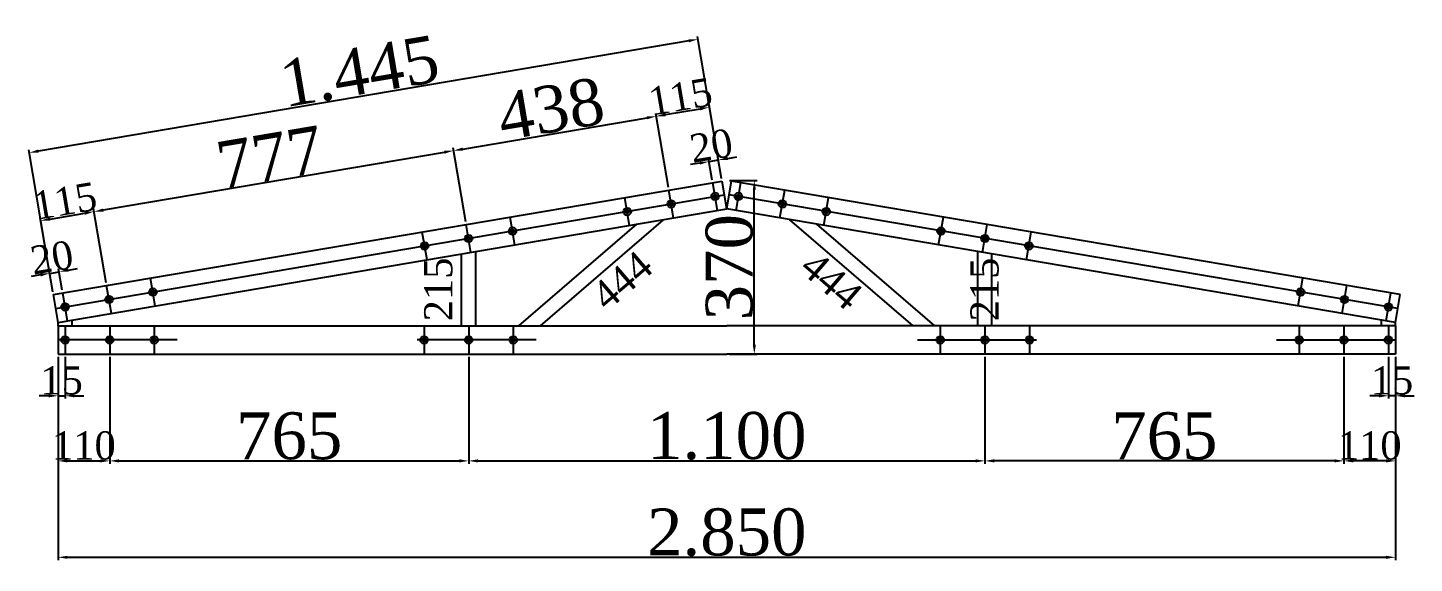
# Model space of a CAD drawing. Header units: millimetres. Extents: x 206945 to 219731, y -209822 to -201066.
# Drawn here: x 213934 to 216888, y -207037 to -205896 of the extents above; entities that cross this region are included whole.
import ezdxf

# ---------------------------------------------------------------- set-up
doc = ezdxf.new("R2010")
doc.units = ezdxf.units.MM
doc.header["$MEASUREMENT"] = 0
doc.layers.add('Block1', color=255, linetype='Continuous')
doc.layers.add('ÖLÇÜLENDİRME', color=121, linetype='Continuous')
doc.styles.add('133', font='times.ttf')
doc.dimstyles.new('MAKAS', dxfattribs={"dimscale": 20, "dimtxt": 1.3, "dimasz": 1, "dimexe": 0.3, "dimexo": 0.3, "dimgap": 0.1, "dimtad": 1, "dimrnd": 1, "dimzin": 12, "dimdsep": 46, "dimlunit": 6, "dimtxsty": '133', "dimcen": 0.8, "dimdle": 0.0005, "dimclrd": 4, "dimclre": 6, "dimclrt": 2, "dimazin": 3, "dimtfac": 1, "dimtmove": 0, "dimatfit": 2, "dimldrblk": 'DOTSMALL', "dimfxl": 0, "dimtolj": 1, "dimtzin": 0, "dimarcsym": 0})
doc.dimstyles.new('makas 1', dxfattribs={"dimscale": 20, "dimtxt": 3, "dimasz": 1.2, "dimexe": 0.3, "dimexo": 0.3, "dimgap": 0.1, "dimtad": 1, "dimrnd": 1, "dimzin": 12, "dimdsep": 46, "dimlunit": 6, "dimtxsty": '133', "dimblk": 'NONE', "dimcen": 0.8, "dimdle": 0.0005, "dimse1": 1, "dimse2": 1, "dimsd1": 1, "dimsd2": 1, "dimclrd": 105, "dimclre": 42, "dimclrt": 2, "dimazin": 3, "dimtfac": 1, "dimtmove": 0, "dimatfit": 2, "dimldrblk": 'NONE', "dimfxl": 0, "dimtolj": 1, "dimtzin": 0, "dimarcsym": 0})

# ---------------------------------------------------------------- blocks, each defined once
blk = doc.blocks.new('*D7403')
at = {"layer": 'Defpoints', "color": 0}
for p in [(213998.2, -206591.1), (214013.2, -206591.1), (214013.2, -206680.1)]:
    blk.add_point(p, dxfattribs=at)
at = {"layer": 'ÖLÇÜLENDİRME', "color": 6, "lineweight": -2, "ltscale": 0.5}
for p, q in [((213998.2, -206597.1), (213998.2, -206686.1)), ((214013.2, -206597.1), (214013.2, -206686.1))]:
    blk.add_line(p, q, dxfattribs=at)
at = {"layer": 'ÖLÇÜLENDİRME', "color": 4, "lineweight": -2, "ltscale": 0.5}
for p, q in [((213978.2, -206680.1), (213958.2, -206680.1)), ((213998.2, -206680.1), (214013.2, -206680.1)), ((214033.2, -206680.1), (214053.2, -206680.1))]:
    blk.add_line(p, q, dxfattribs=at)
at = {"layer": 'ÖLÇÜLENDİRME', "color": 4}
for points in [[(213978.2, -206683.5), (213978.2, -206676.8), (213998.2, -206680.1)], [(214033.2, -206676.8), (214033.2, -206683.5), (214013.2, -206680.1)]]:
    blk.add_solid(points, dxfattribs=at)
at = {"layer": 'ÖLÇÜLENDİRME', "color": 2, "insert": (214005.7, -206647.7), "char_height": 60, "attachment_point": 5, "style": '133'}
blk.add_mtext('\\A1;15', dxfattribs=at)
blk = doc.blocks.new('_DotSmall')
at = {"color": 0, "linetype": 'ByBlock', "const_width": 0.5}
blk.add_lwpolyline([(-0.0625, 0, 1), (0.0625, 0, 1)], format="xyb", close=True, dxfattribs=at)
blk = doc.blocks.new('*D7404')
at = {"layer": 'Defpoints', "color": 0}
for p in [(213998.2, -206591.1), (214108.2, -206591.1), (214108.2, -206818.8)]:
    blk.add_point(p, dxfattribs=at)
at = {"layer": 'ÖLÇÜLENDİRME', "color": 6, "lineweight": -2, "ltscale": 0.5}
for p, q in [((213998.2, -206597.1), (213998.2, -206824.8)), ((214108.2, -206597.1), (214108.2, -206824.8))]:
    blk.add_line(p, q, dxfattribs=at)
at = {"layer": 'ÖLÇÜLENDİRME', "color": 4, "lineweight": -2, "ltscale": 0.5}
blk.add_line((214018.2, -206818.8), (214088.2, -206818.8), dxfattribs=at)
at = {"layer": 'ÖLÇÜLENDİRME', "color": 4}
for points in [[(214018.2, -206815.4), (214018.2, -206822.1), (213998.2, -206818.8)], [(214088.2, -206822.1), (214088.2, -206815.4), (214108.2, -206818.8)]]:
    blk.add_solid(points, dxfattribs=at)
at = {"layer": 'ÖLÇÜLENDİRME', "color": 2, "insert": (214053.2, -206786.3), "char_height": 60, "attachment_point": 5, "style": '133'}
blk.add_mtext('\\A1;110', dxfattribs=at)
blk = doc.blocks.new('*D7405')
at = {"layer": 'Defpoints', "color": 0}
for p in [(214000.3, -206415.8), (213988.1, -206464.5), (214008.1, -206461.2)]:
    blk.add_point(p, dxfattribs=at)
at = {"layer": 'ÖLÇÜLENDİRME', "color": 4, "lineweight": -2, "ltscale": 0.5}
for p, q in [((214020.1, -206412.5), (214039.8, -206409.1)), ((213960.7, -206422.6), (213941, -206425.9)), ((213980.4, -206419.2), (214000.3, -206415.8))]:
    blk.add_line(p, q, dxfattribs=at)
at = {"layer": 'ÖLÇÜLENDİRME', "color": 6, "lineweight": -2, "ltscale": 0.5}
for p, q in [((213987.1, -206458.6), (213979.4, -206413.3)), ((214007, -206455.2), (213999.3, -206409.9))]:
    blk.add_line(p, q, dxfattribs=at)
at = {"layer": 'ÖLÇÜLENDİRME', "color": 4}
for points in [[(214019.5, -206409.2), (214020.6, -206415.7), (214000.3, -206415.8)], [(213961.2, -206425.8), (213960.1, -206419.3), (213980.4, -206419.2)]]:
    blk.add_solid(points, dxfattribs=at)
at = {"layer": 'ÖLÇÜLENDİRME', "color": 2, "insert": (213984.9, -206385.5), "char_height": 60, "attachment_point": 5, "rotation": 9.6505, "style": '133'}
blk.add_mtext('\\A1;20', dxfattribs=at)
blk = doc.blocks.new('*D7406')
at = {"layer": 'Defpoints', "color": 0}
for p in [(214075, -206287.6), (213988.1, -206464.5), (214101.7, -206445.3)]:
    blk.add_point(p, dxfattribs=at)
at = {"layer": 'ÖLÇÜLENDİRME', "color": 4, "lineweight": -2, "ltscale": 0.5}
blk.add_line((213981.1, -206303.5), (214055.3, -206290.9), dxfattribs=at)
at = {"layer": 'ÖLÇÜLENDİRME', "color": 6, "lineweight": -2, "ltscale": 0.5}
for p, q in [((214100.7, -206439.4), (214074, -206281.6)), ((213987.1, -206458.6), (213960.3, -206300.9))]:
    blk.add_line(p, q, dxfattribs=at)
at = {"layer": 'ÖLÇÜLENDİRME', "color": 4}
for points in [[(214055.8, -206294.2), (214054.7, -206287.6), (214075, -206287.6)], [(213980.5, -206300.2), (213981.6, -206306.8), (213961.3, -206306.8)]]:
    blk.add_solid(points, dxfattribs=at)
at = {"layer": 'ÖLÇÜLENDİRME', "color": 2, "insert": (214012.7, -206265.2), "char_height": 60, "attachment_point": 5, "rotation": 9.6264, "style": '133'}
blk.add_mtext('\\A1;115', dxfattribs=at)
blk = doc.blocks.new('*D7407')
at = {"layer": 'Defpoints', "color": 0}
for p in [(214841.2, -206157.6), (214868, -206315.3), (214101.7, -206445.3)]:
    blk.add_point(p, dxfattribs=at)
at = {"layer": 'ÖLÇÜLENDİRME', "color": 4, "lineweight": -2, "ltscale": 0.5}
blk.add_line((214094.7, -206284.2), (214821.5, -206160.9), dxfattribs=at)
at = {"layer": 'ÖLÇÜLENDİRME', "color": 6, "lineweight": -2, "ltscale": 0.5}
for p, q in [((214867, -206309.4), (214840.2, -206151.7)), ((214100.7, -206439.4), (214074, -206281.6))]:
    blk.add_line(p, q, dxfattribs=at)
at = {"layer": 'ÖLÇÜLENDİRME', "color": 4}
for points in [[(214822, -206164.2), (214820.9, -206157.7), (214841.2, -206157.6)], [(214094.1, -206280.9), (214095.2, -206287.5), (214075, -206287.6)]]:
    blk.add_solid(points, dxfattribs=at)
at = {"layer": 'ÖLÇÜLENDİRME', "color": 2, "insert": (214449.4, -206171.4), "char_height": 100, "attachment_point": 5, "rotation": 9.6264, "style": '133'}
blk.add_mtext('\\A1;777', dxfattribs=at)
blk = doc.blocks.new('*D7408')
at = {"layer": 'Defpoints', "color": 0}
for p in [(215273, -206084.4), (215299.7, -206242.1), (214868, -206315.3)]:
    blk.add_point(p, dxfattribs=at)
at = {"layer": 'ÖLÇÜLENDİRME', "color": 6, "lineweight": -2, "ltscale": 0.5}
for p, q in [((215298.7, -206236.2), (215272, -206078.5)), ((214867, -206309.4), (214840.2, -206151.7))]:
    blk.add_line(p, q, dxfattribs=at)
at = {"layer": 'ÖLÇÜLENDİRME', "color": 4, "lineweight": -2, "ltscale": 0.5}
blk.add_line((214860.9, -206154.3), (215253.2, -206087.7), dxfattribs=at)
at = {"layer": 'ÖLÇÜLENDİRME', "color": 4}
for points in [[(215253.8, -206091), (215252.7, -206084.4), (215273, -206084.4)], [(214860.4, -206151), (214861.5, -206157.5), (214841.2, -206157.6)]]:
    blk.add_solid(points, dxfattribs=at)
at = {"layer": 'ÖLÇÜLENDİRME', "color": 2, "insert": (215048.3, -206069), "char_height": 100, "attachment_point": 5, "rotation": 9.6264, "style": '133'}
blk.add_mtext('\\A1;438', dxfattribs=at)
blk = doc.blocks.new('*D7409')
at = {"layer": 'Defpoints', "color": 0}
for p in [(215386.3, -206065.1), (215413.1, -206222.9), (215299.7, -206242.1)]:
    blk.add_point(p, dxfattribs=at)
at = {"layer": 'ÖLÇÜLENDİRME', "color": 6, "lineweight": -2, "ltscale": 0.5}
for p, q in [((215298.7, -206236.2), (215272, -206078.5)), ((215412.1, -206216.9), (215385.3, -206059.2))]:
    blk.add_line(p, q, dxfattribs=at)
at = {"layer": 'ÖLÇÜLENDİRME', "color": 4, "lineweight": -2, "ltscale": 0.5}
blk.add_line((215292.7, -206081), (215366.6, -206068.5), dxfattribs=at)
at = {"layer": 'ÖLÇÜLENDİRME', "color": 4}
for points in [[(215292.1, -206077.7), (215293.2, -206084.3), (215273, -206084.4)], [(215367.2, -206071.8), (215366.1, -206065.2), (215386.3, -206065.1)]]:
    blk.add_solid(points, dxfattribs=at)
at = {"layer": 'ÖLÇÜLENDİRME', "color": 2, "insert": (215324.2, -206042.8), "char_height": 60, "attachment_point": 5, "rotation": 9.6264, "style": '133'}
blk.add_mtext('\\A1;115', dxfattribs=at)
blk = doc.blocks.new('*D7410')
at = {"layer": 'Defpoints', "color": 0}
for p in [(215405.4, -206177.5), (215393.1, -206226.2), (215413.1, -206222.8)]:
    blk.add_point(p, dxfattribs=at)
at = {"layer": 'ÖLÇÜLENDİRME', "color": 6, "lineweight": -2, "ltscale": 0.5}
for p, q in [((215412.1, -206216.9), (215404.4, -206171.6)), ((215392.1, -206220.3), (215384.4, -206175))]:
    blk.add_line(p, q, dxfattribs=at)
at = {"layer": 'ÖLÇÜLENDİRME', "color": 4, "lineweight": -2, "ltscale": 0.5}
for p, q in [((215425.1, -206174.2), (215444.8, -206170.8)), ((215365.7, -206184.3), (215346, -206187.6)), ((215385.4, -206180.9), (215405.4, -206177.5))]:
    blk.add_line(p, q, dxfattribs=at)
at = {"layer": 'ÖLÇÜLENDİRME', "color": 4}
for points in [[(215424.5, -206170.9), (215425.7, -206177.4), (215405.4, -206177.5)], [(215366.3, -206187.5), (215365.2, -206181), (215385.4, -206180.9)]]:
    blk.add_solid(points, dxfattribs=at)
at = {"layer": 'ÖLÇÜLENDİRME', "color": 2, "insert": (215390, -206147.2), "char_height": 60, "attachment_point": 5, "rotation": 9.6505, "style": '133'}
blk.add_mtext('\\A1;20', dxfattribs=at)
blk = doc.blocks.new('*D7411')
at = {"layer": 'Defpoints', "color": 0}
for p in [(214873.2, -206591.1), (214108.2, -206650.2), (214873.2, -206818.8)]:
    blk.add_point(p, dxfattribs=at)
at = {"layer": 'ÖLÇÜLENDİRME', "color": 6, "lineweight": -2, "ltscale": 0.5}
for p, q in [((214873.2, -206597.1), (214873.2, -206824.8)), ((214108.2, -206656.2), (214108.2, -206824.8))]:
    blk.add_line(p, q, dxfattribs=at)
at = {"layer": 'ÖLÇÜLENDİRME', "color": 4, "lineweight": -2, "ltscale": 0.5}
blk.add_line((214128.2, -206818.8), (214853.2, -206818.8), dxfattribs=at)
at = {"layer": 'ÖLÇÜLENDİRME', "color": 4}
for points in [[(214128.2, -206815.4), (214128.2, -206822.1), (214108.2, -206818.8)], [(214853.2, -206822.1), (214853.2, -206815.4), (214873.2, -206818.8)]]:
    blk.add_solid(points, dxfattribs=at)
at = {"layer": 'ÖLÇÜLENDİRME', "color": 2, "insert": (214490.7, -206765.9), "char_height": 100, "attachment_point": 5, "style": '133'}
blk.add_mtext('\\A1;765', dxfattribs=at)
blk = doc.blocks.new('*D7412')
at = {"layer": 'Defpoints', "color": 0}
for p in [(214873.2, -206591.1), (215973.2, -206711), (215973.2, -206818.8)]:
    blk.add_point(p, dxfattribs=at)
at = {"layer": 'ÖLÇÜLENDİRME', "color": 6, "lineweight": -2, "ltscale": 0.5}
for p, q in [((214873.2, -206597.1), (214873.2, -206824.8)), ((215973.2, -206717), (215973.2, -206824.8))]:
    blk.add_line(p, q, dxfattribs=at)
at = {"layer": 'ÖLÇÜLENDİRME', "color": 4, "lineweight": -2, "ltscale": 0.5}
blk.add_line((214893.2, -206818.8), (215953.2, -206818.8), dxfattribs=at)
at = {"layer": 'ÖLÇÜLENDİRME', "color": 4}
for points in [[(214893.2, -206815.4), (214893.2, -206822.1), (214873.2, -206818.8)], [(215953.2, -206822.1), (215953.2, -206815.4), (215973.2, -206818.8)]]:
    blk.add_solid(points, dxfattribs=at)
at = {"layer": 'ÖLÇÜLENDİRME', "color": 2, "insert": (215423.2, -206765.9), "char_height": 100, "attachment_point": 5, "style": '133'}
blk.add_mtext('\\A1;1.100', dxfattribs=at)
blk = doc.blocks.new('*D7413')
at = {"layer": 'Defpoints', "color": 0}
for p in [(213936.8, -206162), (215413.1, -206222.9), (213988.1, -206464.5)]:
    blk.add_point(p, dxfattribs=at)
at = {"layer": 'ÖLÇÜLENDİRME', "color": 4, "lineweight": -2, "ltscale": 0.5}
blk.add_line((215342.1, -205923.7), (213956.5, -206158.7), dxfattribs=at)
at = {"layer": 'ÖLÇÜLENDİRME', "color": 6, "lineweight": -2, "ltscale": 0.5}
for p, q in [((215412.1, -206216.9), (215360.8, -205914.4)), ((213987.1, -206458.6), (213935.8, -206156.1))]:
    blk.add_line(p, q, dxfattribs=at)
at = {"layer": 'ÖLÇÜLENDİRME', "color": 4}
for points in [[(215342.6, -205927), (215341.5, -205920.4), (215361.8, -205920.3)], [(213955.9, -206155.4), (213957.1, -206162), (213936.8, -206162)]]:
    blk.add_solid(points, dxfattribs=at)
at = {"layer": 'ÖLÇÜLENDİRME', "color": 2, "insert": (214640.4, -205989), "char_height": 100, "attachment_point": 5, "rotation": 9.6264, "style": '133'}
blk.add_mtext('\\A1;1.445', dxfattribs=at)
blk = doc.blocks.new('*D7414')
at = {"layer": 'Defpoints', "color": 0}
for p in [(214841.2, -206345.9), (214873.2, -206345.9), (214873.2, -206561.1)]:
    blk.add_point(p, dxfattribs=at)
at = {"layer": 'Block1', "color": 2, "insert": (214808.7, -206453.5), "char_height": 60, "attachment_point": 5, "rotation": 89.9999, "style": '133'}
blk.add_mtext('\\A1;215', dxfattribs=at)
blk = doc.blocks.new('_None')
blk = doc.blocks.new('*D7415')
at = {"layer": 'Defpoints', "color": 0}
for p in [(215304.7, -206271.1), (214968.2, -206561.1), (215025, -206627.1)]:
    blk.add_point(p, dxfattribs=at)
at = {"layer": 'Block1', "color": 2, "insert": (215199.8, -206434.2), "char_height": 60, "attachment_point": 5, "rotation": 40.755, "style": '133'}
blk.add_mtext('\\A1;444', dxfattribs=at)
blk = doc.blocks.new('*D7416')
at = {"layer": 'Defpoints', "color": 0}
for p in [(216833.2, -206591.1), (216848.2, -206591.1), (216833.2, -206680.1)]:
    blk.add_point(p, dxfattribs=at)
at = {"layer": 'ÖLÇÜLENDİRME', "color": 6, "lineweight": -2, "ltscale": 0.5}
for p, q in [((216833.2, -206597.1), (216833.2, -206686.1)), ((216848.2, -206597.1), (216848.2, -206686.1))]:
    blk.add_line(p, q, dxfattribs=at)
at = {"layer": 'ÖLÇÜLENDİRME', "color": 4, "lineweight": -2, "ltscale": 0.5}
for p, q in [((216813.2, -206680.1), (216793.2, -206680.1)), ((216848.2, -206680.1), (216833.2, -206680.1)), ((216868.2, -206680.1), (216888.2, -206680.1))]:
    blk.add_line(p, q, dxfattribs=at)
at = {"layer": 'ÖLÇÜLENDİRME', "color": 4}
for points in [[(216813.2, -206683.5), (216813.2, -206676.8), (216833.2, -206680.1)], [(216868.2, -206676.8), (216868.2, -206683.5), (216848.2, -206680.1)]]:
    blk.add_solid(points, dxfattribs=at)
at = {"layer": 'ÖLÇÜLENDİRME', "color": 2, "insert": (216840.7, -206647.7), "char_height": 60, "attachment_point": 5, "style": '133'}
blk.add_mtext('\\A1;15', dxfattribs=at)
blk = doc.blocks.new('*D7417')
at = {"layer": 'Defpoints', "color": 0}
for p in [(216738.2, -206591.1), (216848.2, -206591.1), (216738.2, -206818.8)]:
    blk.add_point(p, dxfattribs=at)
at = {"layer": 'ÖLÇÜLENDİRME', "color": 6, "lineweight": -2, "ltscale": 0.5}
for p, q in [((216738.2, -206597.1), (216738.2, -206824.8)), ((216848.2, -206597.1), (216848.2, -206824.8))]:
    blk.add_line(p, q, dxfattribs=at)
at = {"layer": 'ÖLÇÜLENDİRME', "color": 4, "lineweight": -2, "ltscale": 0.5}
blk.add_line((216828.2, -206818.8), (216758.2, -206818.8), dxfattribs=at)
at = {"layer": 'ÖLÇÜLENDİRME', "color": 4}
for points in [[(216758.2, -206815.4), (216758.2, -206822.1), (216738.2, -206818.8)], [(216828.2, -206822.1), (216828.2, -206815.4), (216848.2, -206818.8)]]:
    blk.add_solid(points, dxfattribs=at)
at = {"layer": 'ÖLÇÜLENDİRME', "color": 2, "insert": (216793.2, -206786.3), "char_height": 60, "attachment_point": 5, "style": '133'}
blk.add_mtext('\\A1;110', dxfattribs=at)
blk = doc.blocks.new('*D7418')
at = {"layer": 'Defpoints', "color": 0}
for p in [(215973.2, -206591.1), (216738.2, -206650.2), (215973.2, -206818.8)]:
    blk.add_point(p, dxfattribs=at)
at = {"layer": 'ÖLÇÜLENDİRME', "color": 6, "lineweight": -2, "ltscale": 0.5}
for p, q in [((215973.2, -206597.1), (215973.2, -206824.8)), ((216738.2, -206656.2), (216738.2, -206824.8))]:
    blk.add_line(p, q, dxfattribs=at)
at = {"layer": 'ÖLÇÜLENDİRME', "color": 4, "lineweight": -2, "ltscale": 0.5}
blk.add_line((216718.2, -206818.8), (215993.2, -206818.8), dxfattribs=at)
at = {"layer": 'ÖLÇÜLENDİRME', "color": 4}
for points in [[(215993.2, -206815.4), (215993.2, -206822.1), (215973.2, -206818.8)], [(216718.2, -206822.1), (216718.2, -206815.4), (216738.2, -206818.8)]]:
    blk.add_solid(points, dxfattribs=at)
at = {"layer": 'ÖLÇÜLENDİRME', "color": 2, "insert": (216355.7, -206765.9), "char_height": 100, "attachment_point": 5, "style": '133'}
blk.add_mtext('\\A1;765', dxfattribs=at)
blk = doc.blocks.new('*D7419')
at = {"layer": 'Defpoints', "color": 0}
for p in [(215973.2, -206345.9), (216005.1, -206345.9), (215973.2, -206561.1)]:
    blk.add_point(p, dxfattribs=at)
at = {"layer": 'Block1', "color": 2, "insert": (215972.7, -206453.5), "char_height": 60, "attachment_point": 5, "rotation": 90.0001, "style": '133'}
blk.add_mtext('\\A1;215', dxfattribs=at)
blk = doc.blocks.new('*D7420')
at = {"layer": 'Defpoints', "color": 0}
for p in [(215541.7, -206271.1), (215878.2, -206561.1), (215821.3, -206627.1)]:
    blk.add_point(p, dxfattribs=at)
at = {"layer": 'Block1', "color": 2, "insert": (215646.5, -206434.2), "char_height": 60, "attachment_point": 5, "rotation": 319.245, "style": '133'}
blk.add_mtext('\\A1;444', dxfattribs=at)
blk = doc.blocks.new('*D7421')
at = {"layer": 'Defpoints', "color": 0}
for p in [(213998.2, -206711), (216848.2, -206711), (216848.2, -207024.2)]:
    blk.add_point(p, dxfattribs=at)
at = {"layer": 'ÖLÇÜLENDİRME', "color": 6, "lineweight": -2, "ltscale": 0.5}
for p, q in [((213998.2, -206717), (213998.2, -207030.2)), ((216848.2, -206717), (216848.2, -207030.2))]:
    blk.add_line(p, q, dxfattribs=at)
at = {"layer": 'ÖLÇÜLENDİRME', "color": 4, "lineweight": -2, "ltscale": 0.5}
blk.add_line((214018.2, -207024.2), (216828.2, -207024.2), dxfattribs=at)
at = {"layer": 'ÖLÇÜLENDİRME', "color": 4}
for points in [[(214018.2, -207020.9), (214018.2, -207027.6), (213998.2, -207024.2)], [(216828.2, -207027.6), (216828.2, -207020.9), (216848.2, -207024.2)]]:
    blk.add_solid(points, dxfattribs=at)
at = {"layer": 'ÖLÇÜLENDİRME', "color": 2, "insert": (215423.2, -206971.3), "char_height": 100, "attachment_point": 5, "style": '133'}
blk.add_mtext('\\A1;2.850', dxfattribs=at)
blk = doc.blocks.new('*D7422')
at = {"layer": 'Defpoints', "color": 0}
for p in [(215423.2, -206221.1), (215481.8, -206221.1), (215423.2, -206591.1)]:
    blk.add_point(p, dxfattribs=at)
at = {"layer": 'ÖLÇÜLENDİRME', "color": 6, "lineweight": -2, "ltscale": 0.5}
for p, q in [((215429.2, -206221.1), (215487.8, -206221.1)), ((215429.2, -206591.1), (215487.8, -206591.1))]:
    blk.add_line(p, q, dxfattribs=at)
at = {"layer": 'ÖLÇÜLENDİRME', "color": 4, "lineweight": -2, "ltscale": 0.5}
blk.add_line((215481.8, -206571.1), (215481.8, -206241.1), dxfattribs=at)
at = {"layer": 'ÖLÇÜLENDİRME', "color": 4}
for points in [[(215485.2, -206241.1), (215478.5, -206241.1), (215481.8, -206221.1)], [(215478.5, -206571.1), (215485.2, -206571.1), (215481.8, -206591.1)]]:
    blk.add_solid(points, dxfattribs=at)
at = {"layer": 'ÖLÇÜLENDİRME', "color": 2, "insert": (215428.9, -206406.1), "char_height": 100, "attachment_point": 5, "rotation": 90, "style": '133'}
blk.add_mtext('\\A1;370', dxfattribs=at)

msp = doc.modelspace()

# ---------------------------------------------------------------- linework, layer by layer
at = {"layer": 'Block1', "color": 1}
for p, q in [((213988.099, -206464.549), (215413.099, -206222.854)), ((215423.156, -206282.006), (215413.099, -206222.854)), ((215423.156, -206282.006), (215433.212, -206222.854)), ((216858.212, -206464.549), (215433.212, -206222.854)), ((213998.156, -206523.701), (215423.156, -206282.006)), ((216848.156, -206523.701), (215423.156, -206282.006)), ((214979.989, -206531.149), (215231.33, -206314.541)), ((215025.943, -206531.149), (215288.545, -206304.837)), ((215820.368, -206531.149), (215557.766, -206304.837)), ((215866.322, -206531.149), (215614.981, -206314.541)), ((214858.156, -206531.149), (214858.156, -206377.836)), ((214888.156, -206531.149), (214888.156, -206372.747)), ((215958.155, -206531.149), (215958.155, -206372.747)), ((215988.155, -206531.149), (215988.155, -206377.836)), ((213998.156, -206523.701), (213988.099, -206464.549)), ((216848.156, -206523.701), (216858.212, -206464.549)), ((213998.156, -206531.149), (213998.156, -206523.701)), ((214028.156, -206531.149), (214028.156, -206518.612)), ((216818.156, -206531.149), (216818.156, -206518.612)), ((216848.156, -206531.149), (216848.156, -206523.701)), ((213998.156, -206531.149), (215423.156, -206531.149)), ((213998.156, -206531.149), (213998.156, -206591.149)), ((216848.156, -206531.149), (215423.156, -206531.149)), ((216848.156, -206531.149), (216848.156, -206591.149)), ((213998.156, -206591.149), (215423.156, -206591.149)), ((216848.156, -206591.149), (215423.156, -206591.149))]:
    msp.add_line(p, q, dxfattribs=at)
at = {"layer": 'Block1', "color": 2}
for p, q in [((214013.156, -206531.149), (214013.156, -206591.149)), ((214108.156, -206531.149), (214108.156, -206591.149)), ((214203.156, -206531.149), (214203.156, -206591.149)), ((214778.156, -206531.149), (214778.156, -206591.149)), ((214873.156, -206531.149), (214873.156, -206591.149)), ((214968.156, -206531.149), (214968.156, -206591.149)), ((215878.156, -206531.149), (215878.156, -206591.149)), ((215973.156, -206531.149), (215973.156, -206591.149)), ((216068.156, -206531.149), (216068.156, -206591.149)), ((216643.156, -206531.149), (216643.156, -206591.149)), ((216738.156, -206531.149), (216738.156, -206591.149)), ((216833.156, -206531.149), (216833.156, -206591.149))]:
    msp.add_line(p, q, dxfattribs=at)
at = {"layer": 'Block1', "color": 1}
for centre, radius in [((215398.316, -206255.225), 8), ((215398.316, -206255.224), 4), ((215447.995, -206255.225), 8), ((215447.995, -206255.224), 4), ((215211.089, -206287.569), 8), ((215211.089, -206287.568), 4), ((215304.664, -206271.169), 8), ((215304.664, -206271.169), 4), ((215541.647, -206271.169), 8), ((215541.647, -206271.169), 4), ((215635.222, -206287.569), 8), ((215635.222, -206287.568), 4), ((214872.994, -206344.913), 8), ((214872.994, -206344.913), 4), ((214966.656, -206329.027), 8), ((214966.656, -206329.027), 4), ((215879.655, -206329.027), 8), ((215879.655, -206329.027), 4), ((215973.317, -206344.913), 8), ((215973.318, -206344.913), 4), ((214779.331, -206360.799), 8), ((214779.331, -206360.799), 4), ((216066.98, -206360.799), 8), ((216066.98, -206360.799), 4), ((214106.752, -206474.876), 8), ((214200.415, -206458.99), 8), ((214200.414, -206458.989), 4), ((216645.897, -206458.99), 8), ((216645.897, -206458.989), 4), ((216739.559, -206474.876), 8), ((214013.09, -206490.762), 8), ((214013.09, -206490.762), 4), ((214106.752, -206474.876), 4), ((216739.559, -206474.876), 4), ((216833.221, -206490.762), 8), ((216833.221, -206490.762), 4), ((214013.156, -206561.149), 8), ((214013.156, -206561.149), 4), ((214108.156, -206561.149), 8), ((214108.156, -206561.149), 4), ((214203.156, -206561.149), 8), ((214203.156, -206561.149), 4), ((214778.156, -206561.149), 8), ((214778.156, -206561.149), 4), ((214873.156, -206561.149), 8), ((214873.156, -206561.149), 4), ((214968.156, -206561.149), 8), ((214968.156, -206561.149), 4), ((215878.156, -206561.149), 8), ((215878.156, -206561.149), 4), ((215973.156, -206561.149), 8), ((215973.156, -206561.149), 4), ((216068.156, -206561.149), 8), ((216068.156, -206561.149), 4), ((216643.156, -206561.149), 8), ((216643.156, -206561.149), 4), ((216738.156, -206561.149), 8), ((216738.156, -206561.149), 4), ((216833.156, -206561.149), 8), ((216833.156, -206561.149), 4)]:
    msp.add_circle(centre, radius, dxfattribs=at)
at = {"layer": 'ÖLÇÜLENDİRME', "color": 2, "ltscale": 0.5}
for p, q in [((215403.439, -206285.35), (215393.381, -206226.199)), ((215442.872, -206285.35), (215452.93, -206226.199)), ((213993.127, -206494.125), (215418.032, -206251.872)), ((215216.114, -206317.122), (215206.056, -206257.971)), ((215309.777, -206301.236), (215299.718, -206242.085)), ((216853.184, -206494.125), (215428.279, -206251.872)), ((215536.535, -206301.236), (215546.593, -206242.085)), ((215630.197, -206317.122), (215640.255, -206257.971)), ((214878.019, -206374.467), (214867.961, -206315.316)), ((214971.681, -206358.58), (214961.623, -206299.429)), ((215874.63, -206358.58), (215884.688, -206299.429)), ((215968.292, -206374.467), (215978.35, -206315.316)), ((214784.357, -206390.353), (214774.298, -206331.202)), ((216061.954, -206390.353), (216072.013, -206331.202)), ((214205.44, -206488.543), (214195.382, -206429.392)), ((216640.871, -206488.543), (216650.929, -206429.392)), ((214018.115, -206520.315), (214008.057, -206461.164)), ((214111.778, -206504.429), (214101.719, -206445.278)), ((216734.534, -206504.429), (216744.592, -206445.278)), ((216828.196, -206520.315), (216838.254, -206461.164)), ((214251.94, -206561.149), (213998.156, -206561.149)), ((215016.94, -206561.149), (214763.156, -206561.149)), ((215829.371, -206561.149), (216083.156, -206561.149)), ((216594.371, -206561.149), (216848.156, -206561.149))]:
    msp.add_line(p, q, dxfattribs=at)

# ---------------------------------------------------------------- dimensions: what is measured, and where the dimension line sits
at = {"layer": 'Block1', "color": 1}
for base, p1, p2, angle, picture, middle in [((215024.993, -206627.1), (215304.66, -206271.147), (214968.156, -206561.149), 220.754955, '*D7415', (215220.699, -206458.439)), ((215821.318, -206627.1), (215541.651, -206271.147), (215878.156, -206561.149), 319.245045, '*D7420', (215625.612, -206458.439))]:
    dim = msp.add_linear_dim(base=base, p1=p1, p2=p2, angle=angle, dimstyle='makas 1', dxfattribs=at)
    dim.commit()
    dim.dimension.update_dxf_attribs({"geometry": picture, "text_midpoint": middle, "dimtype": 161})
for p1, p2, distance, picture, middle in [((214873.156, -206561.149), (214873.156, -206345.868), 31.965, '*D7414', (214808.741, -206453.508)), ((215973.156, -206561.149), (215973.155, -206345.868), -31.965, '*D7419', (215972.669, -206453.508))]:
    dim = msp.add_aligned_dim(p1=p1, p2=p2, distance=distance, dimstyle='makas 1', dxfattribs=at)
    dim.commit()
    dim.dimension.update_dxf_attribs({"geometry": picture, "text_midpoint": middle})
at = {"layer": 'ÖLÇÜLENDİRME', "color": 1, "ltscale": 0.5}
dim = msp.add_aligned_dim(p1=(215413.099, -206222.854), p2=(213988.099, -206464.549), distance=-306.85, dimstyle='MAKAS', override={"dimtxt": 5, "dimdle": 1}, dxfattribs=at)
dim.commit()
dim.dimension.update_dxf_attribs({"geometry": '*D7413', "text_midpoint": (214640.441, -205989.017)})
for base, p1, p2, angle, picture, middle in [((215272.968, -206084.368), (214867.961, -206315.316), (215299.718, -206242.085), 189.626362, '*D7408', (215048.268, -206068.975)), ((214841.2103, -206157.5982), (214101.7193, -206445.2783), (214867.9608, -206315.3156), 189.626362, '*D7407', (214449.4107, -206171.4105)), ((215481.829, -206221.149), (215423.156, -206591.149), (215423.156, -206221.149), 90, '*D7422', (215428.928, -206406.149)), ((215973.156, -206818.77), (216738.156, -206650.16), (215973.156, -206591.149), 180, '*D7418', (216355.656, -206765.869))]:
    dim = msp.add_linear_dim(base=base, p1=p1, p2=p2, angle=angle, dimstyle='MAKAS', override={"dimtxt": 5, "dimdle": 1}, dxfattribs=at)
    dim.commit()
    dim.dimension.update_dxf_attribs({"geometry": picture, "text_midpoint": middle})
for base, p1, p2, angle, picture, middle, dimtype in [((215386.349, -206065.137), (215299.718, -206242.085), (215413.099, -206222.854), 189.626362, '*D7409', (215329.658, -206074.752), 160), ((215405.388, -206177.504), (215393.141, -206226.239), (215413.098, -206222.846), 9.650454, '*D7410', (215395.409, -206179.201), 161), ((214074.969, -206287.561), (213988.099, -206464.549), (214101.719, -206445.278), 9.626362, '*D7406', (214018.159, -206297.197), 161), ((214000.346, -206415.815), (213988.099, -206464.549), (214008.056, -206461.156), 9.650454, '*D7405', (213990.367, -206417.511), 161), ((216738.156, -206818.77), (216848.156, -206591.149), (216738.156, -206591.149), 180, '*D7417', (216793.156, -206818.77), 160), ((216833.156, -206680.126), (216848.156, -206591.149), (216833.156, -206591.149), 180, '*D7416', (216840.656, -206680.126), 160)]:
    dim = msp.add_linear_dim(base=base, p1=p1, p2=p2, angle=angle, dimstyle='MAKAS', override={"dimtxt": 3}, dxfattribs=at)
    dim.commit()
    dim.dimension.update_dxf_attribs({"geometry": picture, "text_midpoint": middle, "dimtype": dimtype})
for base, p2, picture, middle in [((214013.156, -206680.126), (214013.156, -206591.149), '*D7403', (214005.656, -206680.126)), ((214108.156, -206818.77), (214108.156, -206591.149), '*D7404', (214053.156, -206818.77))]:
    dim = msp.add_linear_dim(base=base, p1=(213998.156, -206591.149), p2=p2, dimstyle='MAKAS', override={"dimtxt": 3}, dxfattribs=at)
    dim.commit()
    dim.dimension.update_dxf_attribs({"geometry": picture, "text_midpoint": middle, "dimtype": 160})
for base, p1, p2, picture, middle in [((214873.156, -206818.77), (214108.156, -206650.16), (214873.156, -206591.149), '*D7411', (214490.656, -206765.869)), ((215973.156, -206818.77), (214873.156, -206591.149), (215973.156, -206710.959), '*D7412', (215423.156, -206765.869)), ((216848.156, -207024.225), (213998.156, -206710.959), (216848.156, -206710.959), '*D7421', (215423.156, -206971.324))]:
    dim = msp.add_linear_dim(base=base, p1=p1, p2=p2, dimstyle='MAKAS', override={"dimtxt": 5, "dimdle": 1}, dxfattribs=at)
    dim.commit()
    dim.dimension.update_dxf_attribs({"geometry": picture, "text_midpoint": middle})

doc.saveas('drawing.dxf')
